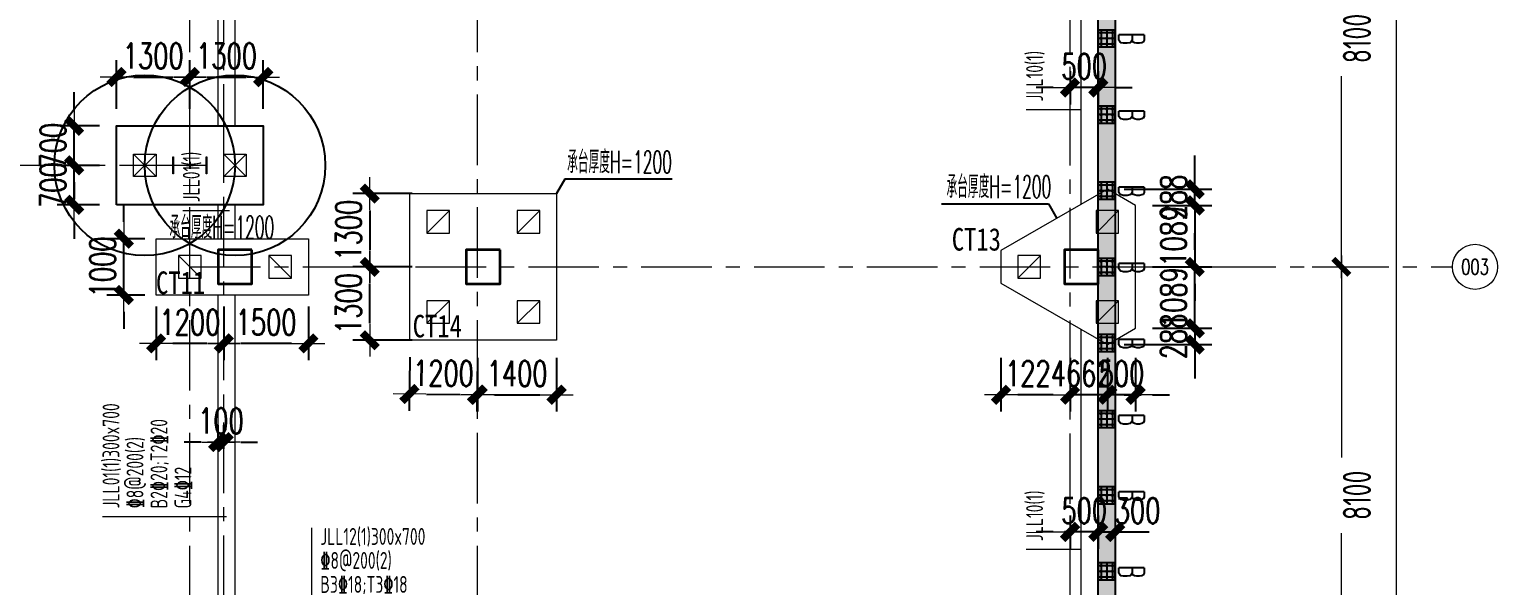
# Model space of a CAD drawing. Extents: x -1201378 to 2367219, y -619313 to 244905.
# Drawn here: x -102203 to -76179, y 148200 to 158063 of the extents above; entities that cross this region are included whole.
import ezdxf
from ezdxf.enums import TextEntityAlignment as Align

# ---------------------------------------------------------------- set-up
doc = ezdxf.new("R2010")
doc.units = 0
doc.header["$LTSCALE"] = 1000
doc.linetypes.add('CENTER', pattern=[2, 1.25, -0.25, 0.25, -0.25])
doc.layers.get('0').update_dxf_attribs({"linetype": 'CONTINUOUS'})
doc.layers.get('Defpoints').update_dxf_attribs({"linetype": 'CONTINUOUS'})
for name, color, linetype in [('2钢材断面', 2, 'CONTINUOUS'), ('30预埋件', 30, 'CONTINUOUS'), ('40钢材投影', 40, 'CONTINUOUS'), ('ALT_CEN-0-30', 1, 'CENTER'), ('S-BG', 131, 'CONTINUOUS'), ('S-DOTE1', 140, 'CENTER'), ('S-HATCH1-W', 252, 'CONTINUOUS'), ('S-SS', 111, 'CONTINUOUS'), ('S-TEXT', 21, 'CONTINUOUS'), ('结构轮廓线', 1, 'CONTINUOUS')]:
    doc.layers.add(name, color=color, linetype=linetype)
for name, color, linetype, lineweight in [('S-axis', 111, 'CONTINUOUS', 0), ('S-bkl', 4, 'CONTINUOUS', 0), ('S-col', 2, 'CONTINUOUS', 0), ('S-ct', 2, 'CONTINUOUS', 0), ('S-dim', 81, 'CONTINUOUS', 0), ('S-dote', 5, 'CENTER', 0), ('S-zhuang', 1, 'CONTINUOUS', 0), ('基础梁集中标注', 2, 'CONTINUOUS', 18), ('砼柱', 2, 'CONTINUOUS', 35)]:
    doc.layers.add(name, color=color, linetype=linetype, lineweight=lineweight)
doc.styles.add('_TCH_AXIS', font='COMPLEX', dxfattribs={"bigfont": 'GBCBIG'})
doc.styles.add('DHTEXT-1', font='romans.shx', dxfattribs={"width": 0.7, "bigfont": 'chinese.shx'})
doc.styles.add('SS1', font='tj-romans1.shx', dxfattribs={"width": 0.7, "bigfont": 'tj-hztxt1.shx'})
doc.styles.add('TSSD_Dimension', font='tssdeng.shx', dxfattribs={"width": 0.7, "bigfont": 'hztxt.shx'})
doc.styles.add('样式 1', font='yjkeng.shx', dxfattribs={"width": 0.7, "height": 300, "bigfont": 'yjkchn.shx'})
doc.styles.add('黑体', font='simhei.ttf', dxfattribs={"width": 0.8})
doc.dimstyles.new('S-150-ARCHI', dxfattribs={"dimscale": 150, "dimtxt": 3, "dimasz": 2, "dimexe": 2, "dimexo": 2, "dimgap": 1, "dimtad": 1, "dimdec": 0, "dimzin": 0, "dimdsep": 46, "dimtxsty": 'SS1', "dimblk1": 'TT', "dimblk2": 'TT', "dimsah": 1, "dimcen": 1, "dimclrd": 256, "dimclre": 256, "dimclrt": 256, "dimadec": 0, "dimazin": 0, "dimtfac": 1, "dimtdec": 0, "dimtix": 1, "dimtmove": 2, "dimatfit": 0, "dimldrblk": 'TT', "dimfxl": 2, "dimtolj": 1, "dimtzin": 0, "dimarcsym": 0})
doc.dimstyles.new('TSSD_200_200', dxfattribs={"dimtxt": 500, "dimasz": 200, "dimexe": 200, "dimexo": 500, "dimgap": 200, "dimtad": 1, "dimdec": 0, "dimzin": 0, "dimdsep": 46, "dimtxsty": 'TSSD_Dimension', "dimblk": 'ARCHTICK', "dimcen": 0, "dimdle": 200, "dimclrt": 7, "dimadec": 0, "dimazin": 0, "dimtfac": 1, "dimtdec": 0, "dimtix": 1, "dimtmove": 2, "dimatfit": 3, "dimfxl": 1, "dimtolj": 1, "dimtzin": 0, "dimarcsym": 0})

# ---------------------------------------------------------------- blocks, each defined once
blk = doc.blocks.new('_FZH')
at = {"layer": 'S-col'}
blk.add_lwpolyline([(-0.375, -0.188), (-0.375, 0.187), (-0.36, 0.187), (-0.36, 0.005), (0.36, 0.005), (0.36, 0.187), (0.375, 0.187), (0.375, -0.188), (0.36, -0.188), (0.36, -0.005), (-0.36, -0.005), (-0.36, -0.188)], close=True, dxfattribs=at)
blk = doc.blocks.new('w4234324')
at = {"layer": 'S-col', "xscale": 800.0000000000005, "yscale": 800.0000000000005, "zscale": 800.0000000000005}
blk.add_blockref('_FZH', (-144454, 759820), dxfattribs=at)
blk = doc.blocks.new('_ArchTick')
at = {"color": 0, "linetype": 'ByBlock', "const_width": 0.5}
blk.add_lwpolyline([(-0.71, -0.71), (0.71, 0.71)], dxfattribs=at)
blk = doc.blocks.new('*D3015')
at = {"layer": 'Defpoints', "color": 0, "transparency": 16777216}
for p in [(-79964, 49327), (-79964, 41227), (-78948, 41227)]:
    blk.add_point(p, dxfattribs=at)
at = {"layer": 'S-axis', "color": 0, "lineweight": -2, "transparency": 16777216}
for p, q in [((-78948, 49527), (-78948, 45948)), ((-79464, 49327), (-78748, 49327)), ((-78948, 41027), (-78948, 44606)), ((-79464, 41227), (-78748, 41227))]:
    blk.add_line(p, q, dxfattribs=at)
at = {"layer": 'S-axis', "color": 0, "lineweight": -2, "transparency": 16777216, "xscale": 200, "yscale": 200, "zscale": 200}
for p, rotation in [((-78948, 49327), 90), ((-78948, 41227), 270)]:
    blk.add_blockref('_ArchTick', p, dxfattribs=dict(at, rotation=rotation))
at = {"layer": 'S-axis', "color": 7, "transparency": 16777216, "insert": (-78673, 45277), "char_height": 500, "attachment_point": 5, "rotation": 90, "style": 'TSSD_Dimension'}
blk.add_mtext('\\A1;8100', dxfattribs=at)
blk = doc.blocks.new('*D3016')
at = {"layer": 'Defpoints', "color": 0, "transparency": 16777216}
for p in [(-79964, 41227), (-79964, 33127), (-78948, 33127)]:
    blk.add_point(p, dxfattribs=at)
at = {"layer": 'S-axis', "color": 0, "lineweight": -2, "transparency": 16777216}
for p, q in [((-78948, 41427), (-78948, 37848)), ((-79464, 41227), (-78748, 41227)), ((-78948, 32927), (-78948, 36506)), ((-79464, 33127), (-78748, 33127))]:
    blk.add_line(p, q, dxfattribs=at)
at = {"layer": 'S-axis', "color": 0, "lineweight": -2, "transparency": 16777216, "xscale": 200, "yscale": 200, "zscale": 200}
for p, rotation in [((-78948, 41227), 90), ((-78948, 33127), 270)]:
    blk.add_blockref('_ArchTick', p, dxfattribs=dict(at, rotation=rotation))
at = {"layer": 'S-axis', "color": 7, "transparency": 16777216, "insert": (-78673, 37177), "char_height": 500, "attachment_point": 5, "rotation": 90, "style": 'TSSD_Dimension'}
blk.add_mtext('\\A1;8100', dxfattribs=at)
blk = doc.blocks.new('*D3021')
at = {"layer": 'Defpoints', "color": 0, "transparency": 16777216}
for p in [(-79864, 115727), (-77969, 115727), (-79864, 24327)]:
    blk.add_point(p, dxfattribs=at)
at = {"layer": 'S-axis', "color": 0, "lineweight": -2, "transparency": 16777216}
for p, q in [((-77969, 115927), (-77969, 70833)), ((-79364, 115727), (-77769, 115727)), ((-77969, 24127), (-77969, 69221)), ((-79364, 24327), (-77769, 24327))]:
    blk.add_line(p, q, dxfattribs=at)
at = {"layer": 'S-axis', "color": 0, "lineweight": -2, "transparency": 16777216, "xscale": 200, "yscale": 200, "zscale": 200}
for p, rotation in [((-77969, 115727), 90), ((-77969, 24327), 270)]:
    blk.add_blockref('_ArchTick', p, dxfattribs=dict(at, rotation=rotation))
at = {"layer": 'S-axis', "color": 7, "transparency": 16777216, "insert": (-77694, 70027), "char_height": 500, "attachment_point": 5, "rotation": 90, "style": 'TSSD_Dimension'}
blk.add_mtext('\\A1;91400', dxfattribs=at)
blk = doc.blocks.new('A$C6AFE39C8')
at = {"layer": '砼柱', "lineweight": 35}
for points in [[(-15000, -73900), (-15600, -73900), (-15600, -74500), (-15000, -74500)], [(-10600, -73900), (-11200, -73900), (-11200, -74500), (-10600, -74500)], [(0, -73900), (-600, -73900), (-600, -74500), (0, -74500)]]:
    blk.add_lwpolyline(points, close=True, dxfattribs=at)
blk = doc.blocks.new('S-ZHUANG-400')
at = {"layer": 'S-zhuang'}
for p, q in [((200, -200), (-200, 200)), ((-200, -200), (200, 200))]:
    blk.add_line(p, q, dxfattribs=at)
blk.add_lwpolyline([(-200, 200), (200, 200), (200, -200), (-200, -200)], close=True, dxfattribs=at)
blk = doc.blocks.new('CT2')
at = {"layer": 'Defpoints'}
for centre in [(-193625, -186366), (-193625, -187966)]:
    blk.add_circle(centre, 1600, dxfattribs=at)
at = {"layer": 'S-DOTE1', "ltscale": 0.25}
for p, q in [((-193625, -187226), (-193625, -187106)), ((-193565, -187166), (-193685, -187166))]:
    blk.add_line(p, q, dxfattribs=at)
at = {"layer": 'S-HATCH1-W'}
blk.add_lwpolyline([(-194325, -185866), (-192925, -185866), (-192925, -188466), (-194325, -188466)], close=True, dxfattribs=at)
at = {"layer": 'S-zhuang'}
for p in [(-193625, -186366), (-193625, -187966)]:
    blk.add_blockref('S-ZHUANG-400', p, dxfattribs=at)
blk = doc.blocks.new('A$C656D53E9')
at = {"layer": 'S-zhuang', "ltscale": 0.25}
blk.add_line((-200, 200), (200, -200), dxfattribs=at)
at = {"layer": 'S-zhuang', "color": 1, "ltscale": 0.5}
blk.add_lwpolyline([(200, 200), (-200, 200), (-200, -200), (200, -200)], close=True, dxfattribs=at)
blk = doc.blocks.new('TT')
blk.add_line((-0.969, 0), (0.969, 0))
at = {"const_width": 0.45}
blk.add_lwpolyline([(-0.442, -0.442), (0.442, 0.442)], dxfattribs=at)
blk = doc.blocks.new('*D5436')
at = {"layer": 'Defpoints', "color": 0, "transparency": 16777216}
for p in [(-99358, 157218), (-100658, 156352), (-99358, 156352)]:
    blk.add_point(p, dxfattribs=at)
at = {"layer": 'S-dim', "lineweight": -2, "transparency": 16777216}
for p, q in [((-100658, 156652), (-100658, 157518)), ((-99358, 156652), (-99358, 157518)), ((-100358, 157218), (-99658, 157218))]:
    blk.add_line(p, q, dxfattribs=at)
at = {"layer": 'S-dim', "lineweight": -2, "transparency": 16777216, "xscale": 300, "yscale": 300, "zscale": 300, "rotation": 180}
blk.add_blockref('TT', (-100658, 157218), dxfattribs=at)
at = {"layer": 'S-dim', "lineweight": -2, "transparency": 16777216, "xscale": 300, "yscale": 300, "zscale": 300}
blk.add_blockref('TT', (-99358, 157218), dxfattribs=at)
at = {"layer": 'S-dim', "transparency": 16777216, "insert": (-100008, 157593), "char_height": 450, "attachment_point": 5, "style": 'SS1'}
blk.add_mtext('\\A1;1300', dxfattribs=at)
blk = doc.blocks.new('*D5437')
at = {"layer": 'Defpoints', "color": 0, "transparency": 16777216}
for p in [(-98058, 157218), (-99358, 156352), (-98058, 156352)]:
    blk.add_point(p, dxfattribs=at)
at = {"layer": 'S-dim', "lineweight": -2, "transparency": 16777216}
for p, q in [((-99358, 156652), (-99358, 157518)), ((-98058, 156652), (-98058, 157518)), ((-99058, 157218), (-98358, 157218))]:
    blk.add_line(p, q, dxfattribs=at)
at = {"layer": 'S-dim', "lineweight": -2, "transparency": 16777216, "xscale": 300, "yscale": 300, "zscale": 300, "rotation": 180}
blk.add_blockref('TT', (-99358, 157218), dxfattribs=at)
at = {"layer": 'S-dim', "lineweight": -2, "transparency": 16777216, "xscale": 300, "yscale": 300, "zscale": 300}
blk.add_blockref('TT', (-98058, 157218), dxfattribs=at)
at = {"layer": 'S-dim', "transparency": 16777216, "insert": (-98708, 157593), "char_height": 450, "attachment_point": 5, "style": 'SS1'}
blk.add_mtext('\\A1;1300', dxfattribs=at)
blk = doc.blocks.new('*D5438')
at = {"layer": 'Defpoints', "color": 0, "transparency": 16777216}
for p in [(-101410, 155652), (-100658, 155652), (-100658, 154952)]:
    blk.add_point(p, dxfattribs=at)
at = {"layer": 'S-dim', "lineweight": -2, "transparency": 16777216}
for p, q in [((-101410, 155952), (-101410, 156252)), ((-100958, 155652), (-101710, 155652)), ((-101410, 154952), (-101410, 155652)), ((-100958, 154952), (-101710, 154952)), ((-101410, 154652), (-101410, 154352))]:
    blk.add_line(p, q, dxfattribs=at)
at = {"layer": 'S-dim', "lineweight": -2, "transparency": 16777216, "xscale": 300, "yscale": 300, "zscale": 300}
for p, rotation in [((-101410, 155652), 270), ((-101410, 154952), 90)]:
    blk.add_blockref('TT', p, dxfattribs=dict(at, rotation=rotation))
at = {"layer": 'S-dim', "transparency": 16777216, "insert": (-101785, 155302), "char_height": 450, "attachment_point": 5, "rotation": 90, "style": 'SS1'}
blk.add_mtext('\\A1;700', dxfattribs=at)
blk = doc.blocks.new('*D5439')
at = {"layer": 'Defpoints', "color": 0, "transparency": 16777216}
for p in [(-101410, 156352), (-100658, 156352), (-100658, 155652)]:
    blk.add_point(p, dxfattribs=at)
at = {"layer": 'S-dim', "lineweight": -2, "transparency": 16777216}
for p, q in [((-101410, 156652), (-101410, 156952)), ((-100958, 156352), (-101710, 156352)), ((-101410, 155652), (-101410, 156352)), ((-100958, 155652), (-101710, 155652)), ((-101410, 155352), (-101410, 155052))]:
    blk.add_line(p, q, dxfattribs=at)
at = {"layer": 'S-dim', "lineweight": -2, "transparency": 16777216, "xscale": 300, "yscale": 300, "zscale": 300}
for p, rotation in [((-101410, 156352), 270), ((-101410, 155652), 90)]:
    blk.add_blockref('TT', p, dxfattribs=dict(at, rotation=rotation))
at = {"layer": 'S-dim', "transparency": 16777216, "insert": (-101785, 156002), "char_height": 450, "attachment_point": 5, "rotation": 90, "style": 'SS1'}
blk.add_mtext('\\A1;700', dxfattribs=at)
blk = doc.blocks.new('*D5469')
at = {"layer": 'Defpoints', "color": 0, "transparency": 16777216}
for p in [(-83758, 152541), (-83096, 152541), (-83758, 151585)]:
    blk.add_point(p, dxfattribs=at)
at = {"layer": 'S-dim', "lineweight": -2, "transparency": 16777216}
for p, q in [((-83758, 152241), (-83758, 151285)), ((-83096, 152241), (-83096, 151285)), ((-84058, 151585), (-84358, 151585)), ((-83096, 151585), (-83758, 151585)), ((-82796, 151585), (-82496, 151585))]:
    blk.add_line(p, q, dxfattribs=at)
at = {"layer": 'S-dim', "lineweight": -2, "transparency": 16777216, "xscale": 300, "yscale": 300, "zscale": 300}
for p, rotation in [((-83758, 151585), 5.037998615438211e-12), ((-83096, 151585), 180.000000000005)]:
    blk.add_blockref('TT', p, dxfattribs=dict(at, rotation=rotation))
at = {"layer": 'S-dim', "transparency": 16777216, "insert": (-83427, 151960), "char_height": 450, "attachment_point": 5, "style": 'SS1'}
blk.add_mtext('\\A1;662', dxfattribs=at)
blk = doc.blocks.new('*D5470')
at = {"layer": 'Defpoints', "color": 0, "transparency": 16777216}
for p in [(-84982, 152541), (-83758, 152541), (-84982, 151585)]:
    blk.add_point(p, dxfattribs=at)
at = {"layer": 'S-dim', "lineweight": -2, "transparency": 16777216}
for p, q in [((-84982, 152241), (-84982, 151285)), ((-83758, 152241), (-83758, 151285)), ((-84058, 151585), (-84682, 151585))]:
    blk.add_line(p, q, dxfattribs=at)
at = {"layer": 'S-dim', "lineweight": -2, "transparency": 16777216, "xscale": 300, "yscale": 300, "zscale": 300}
for p, rotation in [((-84982, 151585), 179.9999999999972), ((-83758, 151585), 359.9999999999973)]:
    blk.add_blockref('TT', p, dxfattribs=dict(at, rotation=rotation))
at = {"layer": 'S-dim', "transparency": 16777216, "insert": (-84370, 151960), "char_height": 450, "attachment_point": 5, "style": 'SS1'}
blk.add_mtext('\\A1;1224', dxfattribs=at)
blk = doc.blocks.new('*D5471')
at = {"layer": 'Defpoints', "color": 0, "transparency": 16777216}
for p in [(-83096, 152541), (-82596, 152541), (-83096, 151585)]:
    blk.add_point(p, dxfattribs=at)
at = {"layer": 'S-dim', "lineweight": -2, "transparency": 16777216}
for p, q in [((-83096, 152241), (-83096, 151285)), ((-82596, 152241), (-82596, 151285)), ((-83396, 151585), (-83696, 151585)), ((-82596, 151585), (-83096, 151585)), ((-82296, 151585), (-81996, 151585))]:
    blk.add_line(p, q, dxfattribs=at)
at = {"layer": 'S-dim', "lineweight": -2, "transparency": 16777216, "xscale": 300, "yscale": 300, "zscale": 300}
for p, rotation in [((-83096, 151585), 3.358665743625474e-12), ((-82596, 151585), 180.0000000000034)]:
    blk.add_blockref('TT', p, dxfattribs=dict(at, rotation=rotation))
at = {"layer": 'S-dim', "transparency": 16777216, "insert": (-82846, 151960), "char_height": 450, "attachment_point": 5, "style": 'SS1'}
blk.add_mtext('\\A1;500', dxfattribs=at)
blk = doc.blocks.new('*D5472')
at = {"layer": 'Defpoints', "color": 0, "transparency": 16777216}
for p in [(-82596, 154941), (-82596, 153852), (-81547, 153852)]:
    blk.add_point(p, dxfattribs=at)
at = {"layer": 'S-dim', "lineweight": -2, "transparency": 16777216}
for p, q in [((-81547, 155241), (-81547, 155541)), ((-82296, 154941), (-81247, 154941)), ((-81547, 154941), (-81547, 153852)), ((-82296, 153852), (-81247, 153852)), ((-81547, 153552), (-81547, 153252))]:
    blk.add_line(p, q, dxfattribs=at)
at = {"layer": 'S-dim', "lineweight": -2, "transparency": 16777216, "xscale": 300, "yscale": 300, "zscale": 300}
for p, rotation in [((-81547, 154941), 270), ((-81547, 153852), 90)]:
    blk.add_blockref('TT', p, dxfattribs=dict(at, rotation=rotation))
at = {"layer": 'S-dim', "transparency": 16777216, "insert": (-81922, 154396), "char_height": 450, "attachment_point": 5, "rotation": 90, "style": 'SS1'}
blk.add_mtext('\\A1;1089', dxfattribs=at)
blk = doc.blocks.new('*D5473')
at = {"layer": 'Defpoints', "color": 0, "transparency": 16777216}
for p in [(-82596, 153852), (-81547, 153852), (-82596, 152763)]:
    blk.add_point(p, dxfattribs=at)
at = {"layer": 'S-dim', "lineweight": -2, "transparency": 16777216}
for p, q in [((-81547, 154152), (-81547, 154452)), ((-82296, 153852), (-81247, 153852)), ((-81547, 152763), (-81547, 153852)), ((-82296, 152763), (-81247, 152763)), ((-81547, 152463), (-81547, 152163))]:
    blk.add_line(p, q, dxfattribs=at)
at = {"layer": 'S-dim', "lineweight": -2, "transparency": 16777216, "xscale": 300, "yscale": 300, "zscale": 300}
for p, rotation in [((-81547, 153852), 270), ((-81547, 152763), 90)]:
    blk.add_blockref('TT', p, dxfattribs=dict(at, rotation=rotation))
at = {"layer": 'S-dim', "transparency": 16777216, "insert": (-81922, 153307), "char_height": 450, "attachment_point": 5, "rotation": 90, "style": 'SS1'}
blk.add_mtext('\\A1;1089', dxfattribs=at)
blk = doc.blocks.new('*D5474')
at = {"layer": 'Defpoints', "color": 0, "transparency": 16777216}
for p in [(-82596, 152763), (-83096, 152475), (-81547, 152475)]:
    blk.add_point(p, dxfattribs=at)
at = {"layer": 'S-dim', "lineweight": -2, "transparency": 16777216}
for p, q in [((-81547, 153063), (-81547, 153363)), ((-82296, 152763), (-81247, 152763)), ((-81547, 152763), (-81547, 152475)), ((-82796, 152475), (-81247, 152475)), ((-81547, 152175), (-81547, 151875))]:
    blk.add_line(p, q, dxfattribs=at)
at = {"layer": 'S-dim', "lineweight": -2, "transparency": 16777216, "xscale": 300, "yscale": 300, "zscale": 300}
for p, rotation in [((-81547, 152763), 270), ((-81547, 152475), 90)]:
    blk.add_blockref('TT', p, dxfattribs=dict(at, rotation=rotation))
at = {"layer": 'S-dim', "transparency": 16777216, "insert": (-81922, 152619), "char_height": 450, "attachment_point": 5, "rotation": 90, "style": 'SS1'}
blk.add_mtext('\\A1;288', dxfattribs=at)
blk = doc.blocks.new('*D5475')
at = {"layer": 'Defpoints', "color": 0, "transparency": 16777216}
for p in [(-83096, 155229), (-81547, 155229), (-82596, 154941)]:
    blk.add_point(p, dxfattribs=at)
at = {"layer": 'S-dim', "lineweight": -2, "transparency": 16777216}
for p, q in [((-81547, 155529), (-81547, 155829)), ((-82796, 155229), (-81247, 155229)), ((-81547, 154941), (-81547, 155229)), ((-82296, 154941), (-81247, 154941)), ((-81547, 154641), (-81547, 154341))]:
    blk.add_line(p, q, dxfattribs=at)
at = {"layer": 'S-dim', "lineweight": -2, "transparency": 16777216, "xscale": 300, "yscale": 300, "zscale": 300}
for p, rotation in [((-81547, 155229), 270), ((-81547, 154941), 90)]:
    blk.add_blockref('TT', p, dxfattribs=dict(at, rotation=rotation))
at = {"layer": 'S-dim', "transparency": 16777216, "insert": (-81922, 155085), "char_height": 450, "attachment_point": 5, "rotation": 90, "style": 'SS1'}
blk.add_mtext('\\A1;288', dxfattribs=at)
blk = doc.blocks.new('*D5433')
at = {"layer": 'Defpoints', "color": 0, "transparency": 16777216}
for p in [(-98758, 153452), (-97258, 153452), (-98758, 152496)]:
    blk.add_point(p, dxfattribs=at)
at = {"layer": 'S-dim', "lineweight": -2, "transparency": 16777216}
for p, q in [((-98758, 153152), (-98758, 152196)), ((-97258, 153152), (-97258, 152196)), ((-97558, 152496), (-98458, 152496))]:
    blk.add_line(p, q, dxfattribs=at)
at = {"layer": 'S-dim', "lineweight": -2, "transparency": 16777216, "xscale": 300, "yscale": 300, "zscale": 300}
for p, rotation in [((-98758, 152496), 180.0000000000022), ((-97258, 152496), 2.238209617644316e-12)]:
    blk.add_blockref('TT', p, dxfattribs=dict(at, rotation=rotation))
at = {"layer": 'S-dim', "transparency": 16777216, "insert": (-98008, 152871), "char_height": 450, "attachment_point": 5, "style": 'SS1'}
blk.add_mtext('\\A1;1500', dxfattribs=at)
blk = doc.blocks.new('*D5434')
at = {"layer": 'Defpoints', "color": 0, "transparency": 16777216}
for p in [(-99958, 153452), (-98758, 153452), (-99958, 152496)]:
    blk.add_point(p, dxfattribs=at)
at = {"layer": 'S-dim', "lineweight": -2, "transparency": 16777216}
for p, q in [((-99958, 153152), (-99958, 152196)), ((-98758, 153152), (-98758, 152196)), ((-99058, 152496), (-99658, 152496))]:
    blk.add_line(p, q, dxfattribs=at)
at = {"layer": 'S-dim', "lineweight": -2, "transparency": 16777216, "xscale": 300, "yscale": 300, "zscale": 300}
for p, rotation in [((-99958, 152496), 180.0000000000013), ((-98758, 152496), 1.358912982141192e-12)]:
    blk.add_blockref('TT', p, dxfattribs=dict(at, rotation=rotation))
at = {"layer": 'S-dim', "transparency": 16777216, "insert": (-99358, 152871), "char_height": 450, "attachment_point": 5, "style": 'SS1'}
blk.add_mtext('\\A1;1200', dxfattribs=at)
blk = doc.blocks.new('*D5435')
at = {"layer": 'Defpoints', "color": 0, "transparency": 16777216}
for p in [(-100529, 154352), (-99858, 154352), (-99858, 153352)]:
    blk.add_point(p, dxfattribs=at)
at = {"layer": 'S-dim', "lineweight": -2, "transparency": 16777216}
for p, q in [((-100529, 154652), (-100529, 154952)), ((-100158, 154352), (-100829, 154352)), ((-100529, 153352), (-100529, 154352)), ((-100158, 153352), (-100829, 153352)), ((-100529, 153052), (-100529, 152752))]:
    blk.add_line(p, q, dxfattribs=at)
at = {"layer": 'S-dim', "lineweight": -2, "transparency": 16777216, "xscale": 300, "yscale": 300, "zscale": 300}
for p, rotation in [((-100529, 154352), 270), ((-100529, 153352), 90)]:
    blk.add_blockref('TT', p, dxfattribs=dict(at, rotation=rotation))
at = {"layer": 'S-dim', "transparency": 16777216, "insert": (-100904, 153852), "char_height": 450, "attachment_point": 5, "rotation": 90, "style": 'SS1'}
blk.add_mtext('\\A1;1000', dxfattribs=at)
blk = doc.blocks.new('*D5563')
at = {"layer": 'Defpoints', "color": 0, "transparency": 16777216}
for p in [(-95458, 152552), (-94258, 152541), (-94267, 151586)]:
    blk.add_point(p, dxfattribs=at)
at = {"layer": 'S-dim', "lineweight": -2, "transparency": 16777216}
for p, q in [((-95461, 152252), (-95470, 151297)), ((-94261, 152241), (-94270, 151286)), ((-95167, 151594), (-94567, 151588))]:
    blk.add_line(p, q, dxfattribs=at)
at = {"layer": 'S-dim', "lineweight": -2, "transparency": 16777216, "xscale": 300, "yscale": 300, "zscale": 300}
for p, rotation in [((-95467, 151597), 179.4748004706587), ((-94267, 151586), 359.4748004706587)]:
    blk.add_blockref('TT', p, dxfattribs=dict(at, rotation=rotation))
at = {"layer": 'S-dim', "transparency": 16777216, "insert": (-94864, 151966), "char_height": 450, "attachment_point": 5, "rotation": 359.4748, "style": 'SS1'}
blk.add_mtext('\\A1;1200', dxfattribs=at)
blk = doc.blocks.new('*D5564')
at = {"layer": 'Defpoints', "color": 0, "transparency": 16777216}
for p in [(-94258, 152541), (-92858, 152541), (-92858, 151585)]:
    blk.add_point(p, dxfattribs=at)
at = {"layer": 'S-dim', "lineweight": -2, "transparency": 16777216}
for p, q in [((-94258, 152241), (-94258, 151285)), ((-92858, 152241), (-92858, 151285)), ((-93958, 151585), (-93158, 151585))]:
    blk.add_line(p, q, dxfattribs=at)
at = {"layer": 'S-dim', "lineweight": -2, "transparency": 16777216, "xscale": 300, "yscale": 300, "zscale": 300, "rotation": 180}
blk.add_blockref('TT', (-94258, 151585), dxfattribs=at)
at = {"layer": 'S-dim', "lineweight": -2, "transparency": 16777216, "xscale": 300, "yscale": 300, "zscale": 300}
blk.add_blockref('TT', (-92858, 151585), dxfattribs=at)
at = {"layer": 'S-dim', "transparency": 16777216, "insert": (-93558, 151960), "char_height": 450, "attachment_point": 5, "style": 'SS1'}
blk.add_mtext('\\A1;1400', dxfattribs=at)
blk = doc.blocks.new('*D5565')
at = {"layer": 'Defpoints', "color": 0, "transparency": 16777216}
for p in [(-95120, 155152), (-96170, 153852), (-95120, 153852)]:
    blk.add_point(p, dxfattribs=at)
at = {"layer": 'S-dim', "lineweight": -2, "transparency": 16777216}
for p, q in [((-95420, 155152), (-96470, 155152)), ((-96170, 154852), (-96170, 154152)), ((-95420, 153852), (-96470, 153852))]:
    blk.add_line(p, q, dxfattribs=at)
at = {"layer": 'S-dim', "lineweight": -2, "transparency": 16777216, "xscale": 300, "yscale": 300, "zscale": 300}
for p, rotation in [((-96170, 155152), 90), ((-96170, 153852), 270)]:
    blk.add_blockref('TT', p, dxfattribs=dict(at, rotation=rotation))
at = {"layer": 'S-dim', "transparency": 16777216, "insert": (-96545, 154502), "char_height": 450, "attachment_point": 5, "rotation": 90, "style": 'SS1'}
blk.add_mtext('\\A1;1300', dxfattribs=at)
blk = doc.blocks.new('*D5566')
at = {"layer": 'Defpoints', "color": 0, "transparency": 16777216}
for p in [(-96170, 153852), (-95120, 153852), (-95120, 152552)]:
    blk.add_point(p, dxfattribs=at)
at = {"layer": 'S-dim', "lineweight": -2, "transparency": 16777216}
for p, q in [((-95420, 153852), (-96470, 153852)), ((-96170, 152852), (-96170, 153552)), ((-95420, 152552), (-96470, 152552))]:
    blk.add_line(p, q, dxfattribs=at)
at = {"layer": 'S-dim', "lineweight": -2, "transparency": 16777216, "xscale": 300, "yscale": 300, "zscale": 300}
for p, rotation in [((-96170, 153852), 90), ((-96170, 152552), 270)]:
    blk.add_blockref('TT', p, dxfattribs=dict(at, rotation=rotation))
at = {"layer": 'S-dim', "transparency": 16777216, "insert": (-96545, 153202), "char_height": 450, "attachment_point": 5, "rotation": 90, "style": 'SS1'}
blk.add_mtext('\\A1;1300', dxfattribs=at)
blk = doc.blocks.new('*D5590')
at = {"layer": 'Defpoints', "color": 0, "transparency": 16777216}
for p in [(-83758, 157624), (-83258, 157624), (-83758, 157032)]:
    blk.add_point(p, dxfattribs=at)
at = {"layer": 'S-dim', "lineweight": -2, "transparency": 16777216}
for p, q in [((-83758, 157324), (-83758, 156732)), ((-83258, 157324), (-83258, 156732)), ((-84058, 157032), (-84358, 157032)), ((-83258, 157032), (-83758, 157032)), ((-82958, 157032), (-82658, 157032))]:
    blk.add_line(p, q, dxfattribs=at)
at = {"layer": 'S-dim', "lineweight": -2, "transparency": 16777216, "xscale": 300, "yscale": 300, "zscale": 300}
blk.add_blockref('TT', (-83758, 157032), dxfattribs=at)
at = {"layer": 'S-dim', "lineweight": -2, "transparency": 16777216, "xscale": 300, "yscale": 300, "zscale": 300, "rotation": 180}
blk.add_blockref('TT', (-83258, 157032), dxfattribs=at)
at = {"layer": 'S-dim', "transparency": 16777216, "insert": (-83508, 157407), "char_height": 450, "attachment_point": 5, "style": 'SS1'}
blk.add_mtext('\\A1;500', dxfattribs=at)
blk = doc.blocks.new('*D5591')
at = {"layer": 'Defpoints', "color": 0, "transparency": 16777216}
for p in [(-83758, 149743), (-83258, 149743), (-83758, 149152)]:
    blk.add_point(p, dxfattribs=at)
at = {"layer": 'S-dim', "lineweight": -2, "transparency": 16777216}
for p, q in [((-83758, 149443), (-83758, 148852)), ((-83258, 149443), (-83258, 148852)), ((-84058, 149152), (-84358, 149152)), ((-83258, 149152), (-83758, 149152)), ((-82958, 149152), (-82658, 149152))]:
    blk.add_line(p, q, dxfattribs=at)
at = {"layer": 'S-dim', "lineweight": -2, "transparency": 16777216, "xscale": 300, "yscale": 300, "zscale": 300}
blk.add_blockref('TT', (-83758, 149152), dxfattribs=at)
at = {"layer": 'S-dim', "lineweight": -2, "transparency": 16777216, "xscale": 300, "yscale": 300, "zscale": 300, "rotation": 180}
blk.add_blockref('TT', (-83258, 149152), dxfattribs=at)
at = {"layer": 'S-dim', "transparency": 16777216, "insert": (-83508, 149527), "char_height": 450, "attachment_point": 5, "style": 'SS1'}
blk.add_mtext('\\A1;500', dxfattribs=at)
blk = doc.blocks.new('*D5595')
at = {"layer": 'Defpoints', "color": 0, "transparency": 16777216}
for p in [(-98758, 150746), (-98858, 150327), (-98758, 150327)]:
    blk.add_point(p, dxfattribs=at)
at = {"layer": 'S-dim', "lineweight": -2, "transparency": 16777216}
for p, q in [((-98858, 150627), (-98858, 151046)), ((-98758, 150627), (-98758, 151046)), ((-99158, 150746), (-99458, 150746)), ((-98858, 150746), (-98758, 150746)), ((-98458, 150746), (-98158, 150746))]:
    blk.add_line(p, q, dxfattribs=at)
at = {"layer": 'S-dim', "lineweight": -2, "transparency": 16777216, "xscale": 300, "yscale": 300, "zscale": 300}
blk.add_blockref('TT', (-98858, 150746), dxfattribs=at)
at = {"layer": 'S-dim', "lineweight": -2, "transparency": 16777216, "xscale": 300, "yscale": 300, "zscale": 300, "rotation": 180}
blk.add_blockref('TT', (-98758, 150746), dxfattribs=at)
at = {"layer": 'S-dim', "transparency": 16777216, "insert": (-98808, 151121), "char_height": 450, "attachment_point": 5, "style": 'SS1'}
blk.add_mtext('\\A1;100', dxfattribs=at)
blk = doc.blocks.new('*D6515')
at = {"layer": 'Defpoints', "color": 0, "transparency": 16777216}
for p in [(-83258, 149743), (-82958, 149743), (-82958, 149152)]:
    blk.add_point(p, dxfattribs=at)
at = {"layer": 'S-dim', "lineweight": -2, "transparency": 16777216}
for p, q in [((-83258, 149443), (-83258, 148852)), ((-82958, 149443), (-82958, 148852)), ((-83558, 149152), (-83858, 149152)), ((-83258, 149152), (-82958, 149152)), ((-82658, 149152), (-82358, 149152))]:
    blk.add_line(p, q, dxfattribs=at)
at = {"layer": 'S-dim', "lineweight": -2, "transparency": 16777216, "xscale": 300, "yscale": 300, "zscale": 300}
blk.add_blockref('TT', (-83258, 149152), dxfattribs=at)
at = {"layer": 'S-dim', "lineweight": -2, "transparency": 16777216, "xscale": 300, "yscale": 300, "zscale": 300, "rotation": 180}
blk.add_blockref('TT', (-82958, 149152), dxfattribs=at)
at = {"layer": 'S-dim', "transparency": 16777216, "insert": (-82561, 149527), "char_height": 450, "attachment_point": 5, "style": 'SS1'}
blk.add_mtext('\\A1;300', dxfattribs=at)
blk = doc.blocks.new('1号厂房一层')
at = {"layer": '结构轮廓线', "color": 1, "ltscale": 500}
blk.add_lwpolyline([(-82958, 470052), (-82958, 437652)], dxfattribs=at)
blk = doc.blocks.new('20250903183753')
at = {"layer": '2钢材断面'}
for p, q in [((150, 0), (-150, 0)), ((-150, 0), (-150, -300)), ((150, -300), (150, 0)), ((-150, -300), (150, -300))]:
    blk.add_line(p, q, dxfattribs=at)
at = {"layer": '40钢材投影'}
for centre, radius in [((-100, -50), 12), ((-100, -150), 12), ((-100, -250), 12), ((-100, -50), 6), ((-100, -150), 6), ((-100, -250), 6), ((0, -50), 12), ((0, -150), 12), ((0, -250), 12), ((0, -50), 6), ((0, -150), 6), ((0, -250), 6), ((100, -50), 12), ((100, -150), 12), ((100, -251), 12), ((100, -50), 6), ((100, -150), 6), ((100, -251), 6)]:
    blk.add_circle(centre, radius, dxfattribs=at)
at = {"layer": 'ALT_CEN-0-30', "ltscale": 20}
for p, q in [((-100, 0), (-100, -300)), ((0, 0), (0, -300)), ((100, 0), (100, -300)), ((-150, -50), (150, -50)), ((-150, -150), (150, -150)), ((-150, -250), (150, -250))]:
    blk.add_line(p, q, dxfattribs=at)
blk = doc.blocks.new('20250903183821')
at = {"ltscale": 50}
blk.add_blockref('20250903183753', (0, 0), dxfattribs=at)
at = {"layer": '30预埋件', "style": 'DHTEXT-1', "text_generation_flag": 6, "width": 0.55}
blk.add_attdef('B', (-105, 65), '', height=450, rotation=180, dxfattribs=at)
blk = doc.blocks.new('1#轴网')
at = {"layer": 'S-axis'}
blk.add_circle((-76579.2, 41228.1), 400, dxfattribs=at)
at = {"layer": 'S-dote'}
for p, q in [((-94258.5, 19033.1), (-94258.5, 124689.3)), ((-83758.5, 19024), (-83758.5, 124689.3)), ((-99358.5, 19033.1), (-99358.5, 124633.4)), ((-98758.5, 19217), (-98758.5, 124427)), ((-99358.5, 43027), (-216950.7, 43027)), ((-99358.5, 41227), (-76979.2, 41227))]:
    blk.add_line(p, q, dxfattribs=at)
at = {"layer": 'S-axis', "style": '_TCH_AXIS', "width": 0.705882}
blk.add_text('003', height=270.22, dxfattribs=at).set_placement((-76824.4, 41093))
at = {"layer": 'S-axis'}
for base, p1, p2, angle, picture, middle in [((-77968.8, 115727), (-79864.3, 24327), (-79864.3, 115727), 90, '*D3021', (-77693.8, 70027)), ((-78948.5, 41227), (-79964.3, 49327), (-79964.3, 41227), 270, '*D3015', (-78673.5, 45277)), ((-78948.5, 33127), (-79964.3, 41227), (-79964.3, 33127), 270, '*D3016', (-78673.5, 37177))]:
    dim = blk.add_linear_dim(base=base, p1=p1, p2=p2, angle=angle, dimstyle='TSSD_200_200', dxfattribs=at)
    dim.commit()
    dim.dimension.update_dxf_attribs({"geometry": picture, "text_midpoint": middle, "dimtype": 161})

msp = doc.modelspace()

# ---------------------------------------------------------------- hatches: boundary and pattern name
at = {"layer": 'S-HATCH1-W'}
h = msp.add_hatch(dxfattribs=at)
h.set_pattern_fill('HONEY', color=256, scale=20)
h.set_pattern_definition([(0, (0.04, 376620), (95.25, 54.992613), [63.5, -127]), (120, (0.04, 376620), (-95.25, 54.992613), [63.5, -127]), (60, (0.04, 376620), (2e-07, 109.985226), [-127, 63.5])])
h.paths.add_polyline_path([(-82958.4, 137691.8), (-83258.4, 137691.8), (-83258.4, 170051.8), (-82958.4, 170051.8)])

# ---------------------------------------------------------------- linework, layer by layer
at = {"layer": 'S-BG'}
for p, q in [((-92710, 155409.2), (-92858.5, 155151.8)), ((-90810.6, 155409.2), (-92710, 155409.2)), ((-86039.3, 154969.9), (-84140, 154969.9)), ((-84140, 154969.9), (-83991.5, 154712.5))]:
    msp.add_line(p, q, dxfattribs=at)
at = {"layer": 'S-bkl'}
for p, q in [((-98858.5, 156351.8), (-98858.5, 160651.8)), ((-98558.5, 156351.8), (-98558.5, 160651.8)), ((-98858.5, 154351.8), (-98858.5, 154951.8)), ((-98558.5, 154351.8), (-98558.5, 154951.8)), ((-98858.5, 147501.8), (-98858.5, 153351.8)), ((-98558.5, 147501.8), (-98558.5, 153351.8))]:
    msp.add_line(p, q, dxfattribs=at)
for points in [[(-83558.5, 154962.3), (-83558.5, 160841.3)], [(-83258.5, 155135.4), (-83258.5, 160668.3)], [(-83558.5, 146862.3), (-83558.5, 152741.3)], [(-83258.5, 147035.4), (-83258.5, 152568.3)]]:
    msp.add_lwpolyline(points, dxfattribs=at)
at = {"layer": 'S-ct', "ltscale": 0.25}
for points in [[(-95458.5, 155151.8), (-92858.5, 155151.8), (-92858.5, 152551.8), (-95458.5, 152551.8)], [(-97258.5, 154351.8), (-97258.5, 153351.8), (-99958.5, 153351.8), (-99958.5, 154351.8)]]:
    msp.add_lwpolyline(points, close=True, dxfattribs=at)
msp.add_lwpolyline([(-83096.5, 155228.8), (-84982.5, 154140.8), (-84982.5, 153562.8), (-83096.5, 152474.8), (-82596.5, 152762.8), (-82596.5, 154940.8), (-83096.5, 155228.8)], dxfattribs=at)
at = {"layer": 'S-HATCH1-W'}
msp.add_lwpolyline([(-82958.4, 137691.8), (-83258.4, 137691.8), (-83258.4, 170051.8), (-82958.4, 170051.8)], close=True, dxfattribs=at)
at = {"layer": '基础梁集中标注', "lineweight": 18}
for p, q in [((-83558.5, 156634.4), (-84537, 156634.4)), ((-98654.8, 154846.8), (-99483.4, 154846.8)), ((-98708.5, 149419.3), (-100906.5, 149419.3)), ((-97196.7, 145751.8), (-97196.7, 149222.4)), ((-83558.5, 148840.1), (-84537, 148840.1))]:
    msp.add_line(p, q, dxfattribs=at)

# ---------------------------------------------------------------- block references
at = {"ltscale": 500, "rotation": 270}
for p in [(-82958.4, 157901.8), (-82958.4, 156551.8), (-82958.4, 155201.8), (-82958.4, 153851.8), (-82958.4, 152501.8), (-82958.4, 151151.8), (-82958.4, 149801.8), (-82958.4, 148451.8)]:
    msp.add_blockref('20250903183821', p, dxfattribs=at).add_auto_attribs({'B': 'B'})
at = {"layer": 'S-axis'}
msp.add_blockref('1#轴网', (0, 112624.8), dxfattribs=at)
at = {"layer": 'S-col'}
for name, p in [('A$C6AFE39C8', (-83258.5, 228051.8)), ('A$C6AFE39C8', (-83258.5, 228051.8)), ('w4234324', (45095.7, -604168.2))]:
    msp.add_blockref(name, p, dxfattribs=at)
at = {"layer": 'S-ct', "ltscale": 0.25, "rotation": 270}
for p in [(-94958.5, 154651.8), (-93358.5, 154651.8), (-83096.6, 154651.8), (-84482.2, 153851.8), (-94958.5, 153051.8), (-93358.5, 153051.8), (-83096.6, 153051.8)]:
    msp.add_blockref('A$C656D53E9', p, dxfattribs=at)
at = {"layer": 'S-ct', "ltscale": 0.25}
for p in [(-99358.5, 153851.8), (-97758.5, 153851.8)]:
    msp.add_blockref('A$C656D53E9', p, dxfattribs=at)
at = {"layer": 'S-SS'}
msp.add_blockref('1号厂房一层', (0, -300000), dxfattribs=at)
at = {"layer": 'S-zhuang', "rotation": 90}
msp.add_blockref('CT2', (-286524.7, 349276.6), dxfattribs=at)

# ---------------------------------------------------------------- texts
at = {"layer": 'S-BG', "style": 'SS1', "width": 0.5}
for p in [(-92672.2, 155711.7), (-85948.7, 155272.3), (-99720.7, 154554.2)]:
    msp.add_text('承台厚度H=1200', height=400, dxfattribs=at).set_placement(p, align=Align.MIDDLE_LEFT)
at = {"layer": 'S-TEXT', "style": '黑体', "width": 0.8}
msp.add_text('CT13', height=400, dxfattribs=at).set_placement((-84982.5, 154140.8), align=Align.RIGHT)
for s, p in [('CT11', (-99958.5, 153370.8)), ('CT14', (-95408.5, 152601.8))]:
    msp.add_text(s, height=400, dxfattribs=at).set_placement(p)
at = {"layer": '基础梁集中标注', "char_height": 300, "attachment_point": 1, "rotation": 90, "line_spacing_factor": 0.85, "style": '样式 1'}
for s, insert in [('JLL10(1)', (-84537, 156784.4)), ('JLL01(1)', (-99483.4, 154996.8)), ('JLL01(1)300x700\\P\x848@200(2)\\PB2\x8420;T2\x8420\\PG4\x8412', (-100906.5, 149569.3)), ('JLL10(1)', (-84537, 148990.1))]:
    msp.add_mtext(s, dxfattribs=dict(at, insert=insert))
at = {"layer": '基础梁集中标注', "insert": (-97046.7, 149222.4), "char_height": 300, "attachment_point": 1, "line_spacing_factor": 0.85, "style": '样式 1'}
msp.add_mtext('JLL12(1)300x700\\P\x848@200(2)\\PB3\x8418;T3\x8418\\PG4\x8412', dxfattribs=at)

# ---------------------------------------------------------------- dimensions: what is measured, and where the dimension line sits
at = {"layer": 'S-dim'}
for base, p1, p2, picture, middle in [((-99358.5, 157218.5), (-100658.5, 156351.8), (-99358.5, 156351.8), '*D5436', (-100008.5, 157593.5)), ((-98058.5, 157218.5), (-99358.5, 156351.8), (-98058.5, 156351.8), '*D5437', (-98708.5, 157593.5)), ((-83758.5, 157032.5), (-83258.5, 157624.1), (-83758.5, 157624.1), '*D5590', (-83508.5, 157407.5)), ((-98758.5, 150746.5), (-98858.5, 150327.2), (-98758.5, 150327.2), '*D5595', (-98808.5, 151121.5)), ((-83758.5, 149151.8), (-83258.5, 149743.4), (-83758.5, 149743.4), '*D5591', (-83508.5, 149526.8))]:
    dim = msp.add_linear_dim(base=base, p1=p1, p2=p2, dimstyle='S-150-ARCHI', dxfattribs=at)
    dim.commit()
    dim.dimension.update_dxf_attribs({"geometry": picture, "text_midpoint": middle})
for base, p1, p2, picture, middle in [((-101410.2, 156351.8), (-100658.5, 155651.8), (-100658.5, 156351.8), '*D5439', (-101785.2, 156001.8)), ((-101410.2, 155651.8), (-100658.5, 154951.8), (-100658.5, 155651.8), '*D5438', (-101785.2, 155301.8)), ((-81546.8, 155228.8), (-82596.5, 154940.8), (-83096.5, 155228.8), '*D5475', (-81921.8, 155084.8)), ((-96170.1, 153851.8), (-95120.5, 155151.8), (-95120.5, 153851.8), '*D5565', (-96545.1, 154501.8)), ((-81546.8, 153851.8), (-82596.5, 154940.8), (-82596.5, 153851.8), '*D5472', (-81921.8, 154396.3)), ((-100528.9, 154351.8), (-99858.5, 153351.8), (-99858.5, 154351.8), '*D5435', (-100903.9, 153851.8)), ((-81546.8, 153851.8), (-82596.5, 152762.8), (-82596.5, 153851.8), '*D5473', (-81921.8, 153307.3)), ((-96170.1, 153851.8), (-95120.5, 152551.8), (-95120.5, 153851.8), '*D5566', (-96545.1, 153201.8)), ((-81546.8, 152474.8), (-82596.5, 152762.8), (-83096.5, 152474.8), '*D5474', (-81921.8, 152618.8))]:
    dim = msp.add_linear_dim(base=base, p1=p1, p2=p2, angle=90, dimstyle='S-150-ARCHI', dxfattribs=at)
    dim.commit()
    dim.dimension.update_dxf_attribs({"geometry": picture, "text_midpoint": middle})
for p1, p2, distance, picture, middle in [((-98758.5, 153451.8), (-99958.5, 153451.8), 955.4, '*D5434', (-99358.5, 152871.5)), ((-97258.5, 153451.8), (-98758.5, 153451.8), 955.4, '*D5433', (-98008.5, 152871.5)), ((-95458.5, 152551.8), (-94258.5, 152540.8), -955.3, '*D5563', (-94863.8, 151966)), ((-94258.5, 152540.8), (-92858.5, 152540.8), -955.4, '*D5564', (-93558.5, 151960.5)), ((-83758.5, 152540.8), (-84982.5, 152540.8), 955.4, '*D5470', (-84370.5, 151960.5)), ((-83096.5, 152540.8), (-83758.5, 152540.8), 955.4, '*D5469', (-83427.5, 151960.5)), ((-82596.5, 152540.8), (-83096.5, 152540.8), 955.4, '*D5471', (-82846.5, 151960.5))]:
    dim = msp.add_aligned_dim(p1=p1, p2=p2, distance=distance, dimstyle='S-150-ARCHI', dxfattribs=at)
    dim.commit()
    dim.dimension.update_dxf_attribs({"geometry": picture, "text_midpoint": middle})
dim = msp.add_linear_dim(base=(-82958.4, 149151.8), p1=(-83258.5, 149743.4), p2=(-82958.4, 149743.4), dimstyle='S-150-ARCHI', dxfattribs=at)
dim.commit()
dim.dimension.update_dxf_attribs({"geometry": '*D6515', "text_midpoint": (-82560.9, 149526.8), "dimtype": 160})

doc.saveas('drawing.dxf')
